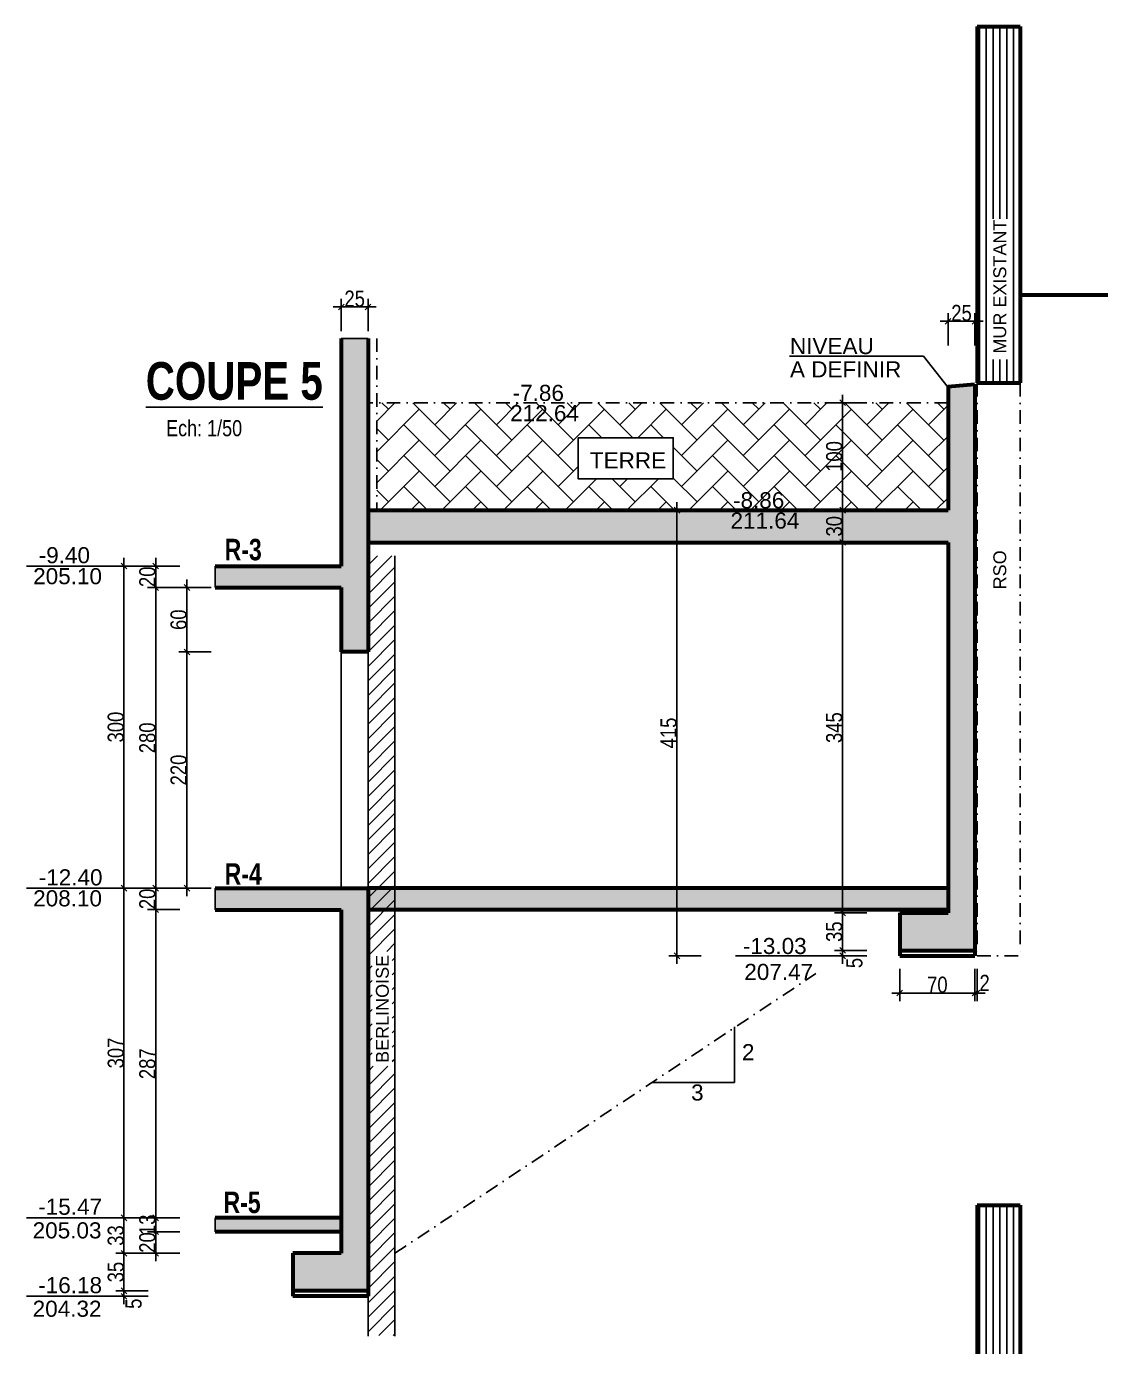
# Model space of a CAD drawing. Header units: millimetres. Extents: x -26249 to 60250, y -21218 to 23336.
# Drawn here: x 8900 to 9909, y 1670 to 2900 of the extents above; entities that cross this region are included whole.
import ezdxf
from ezdxf.enums import TextEntityAlignment as Align

# ---------------------------------------------------------------- set-up
doc = ezdxf.new("R2010")
doc.units = ezdxf.units.MM
doc.linetypes.add('TIRETPTX2', pattern=[50.8, 25.4, -12.7, 0, -12.7])
for name, color, linetype in [('01_cote_gen', 4, 'Continuous'), ('01_linteaux', 2, 'Continuous'), ('01_poch_murs', 253, 'Continuous'), ('01_texte', 230, 'Continuous'), ('AA_COTES', 2, 'Continuous')]:
    doc.layers.add(name, color=color, linetype=linetype)
doc.layers.add('01_murs_coup', color=5, linetype='Continuous', lineweight=60)
doc.styles.add('impact', font='impact.ttf')
doc.styles.add('MATTE_TXT', font='arial.ttf')
doc.styles.add('STYLE2', font='ARIALN.TTF')
doc.dimstyles.new('JB50', dxfattribs={"dimscale": 0.1, "dimtxt": 150, "dimasz": 15, "dimexe": 0.1, "dimexo": 0.1, "dimgap": 0.09, "dimtad": 1, "dimdec": 1, "dimdsep": 46, "dimtxsty": 'STYLE2', "dimblk1": 'BOND_G', "dimblk2": 'BOND_D', "dimsah": 1, "dimcen": 1.5, "dimdle": 0.01, "dimse1": 1, "dimse2": 1, "dimclrd": 4, "dimclre": 2, "dimclrt": 6, "dimazin": 2, "dimtfac": 2.333333, "dimtdec": 1, "dimtix": 1, "dimtmove": 2, "dimatfit": 3, "dimldrblk": 'BOND_G', "dimfxl": 1, "dimtolj": 1, "dimtzin": 0, "dimarcsym": 0})

# ---------------------------------------------------------------- blocks, each defined once
blk = doc.blocks.new('BOND_G')
at = {"layer": 'AA_COTES', "color": 0}
for p, q in [((0, -5), (0, 15)), ((5, 0), (-5, 0)), ((1.77, 1.77), (-1.77, -1.77))]:
    blk.add_line(p, q, dxfattribs=at)
blk = doc.blocks.new('BOND_D')
at = {"layer": 'AA_COTES', "color": 0}
for p, q in [((5, 0), (-5, 0)), ((-1.77, -1.77), (1.77, 1.77)), ((0, 5), (0, -15))]:
    blk.add_line(p, q, dxfattribs=at)
blk = doc.blocks.new('*D1246')
at = {"layer": '01_cote_gen', "color": 4, "lineweight": -2, "transparency": 16777216}
blk.add_line((9782, 1999.6), (9715, 1999.6), dxfattribs=at)
at = {"layer": 'Defpoints', "color": 0, "transparency": 16777216}
for p in [(9713.5, 2034.3), (9783.5, 2034.3), (9713.5, 1999.6)]:
    blk.add_point(p, dxfattribs=at)
at = {"layer": '01_cote_gen', "color": 4, "lineweight": -2, "transparency": 16777216, "xscale": 1.5, "yscale": 1.5, "zscale": 1.5, "rotation": 180}
blk.add_blockref('BOND_D', (9713.5, 1999.6), dxfattribs=at)
at = {"layer": '01_cote_gen', "color": 4, "lineweight": -2, "transparency": 16777216, "xscale": 1.5, "yscale": 1.5, "zscale": 1.5}
blk.add_blockref('BOND_G', (9783.5, 1999.6), dxfattribs=at)
at = {"layer": '01_cote_gen', "color": 6, "transparency": 16777216, "insert": (9748.5, 2007.3), "char_height": 15, "attachment_point": 5, "style": 'STYLE2'}
blk.add_mtext('\\A1;70', dxfattribs=at)
blk = doc.blocks.new('*D1247')
at = {"layer": '01_cote_gen', "color": 4, "lineweight": -2, "transparency": 16777216}
for p, q in [((9782, 1999.6), (9780.5, 1999.6)), ((9783.5, 1999.6), (9785.5, 1999.6)), ((9787, 1999.6), (9788.5, 1999.6))]:
    blk.add_line(p, q, dxfattribs=at)
at = {"layer": 'Defpoints', "color": 0, "transparency": 16777216}
for p in [(9783.5, 2034.3), (9785.5, 2034.3), (9785.5, 1999.6)]:
    blk.add_point(p, dxfattribs=at)
at = {"layer": '01_cote_gen', "color": 4, "lineweight": -2, "transparency": 16777216, "xscale": 1.5, "yscale": 1.5, "zscale": 1.5}
blk.add_blockref('BOND_G', (9783.5, 1999.6), dxfattribs=at)
at = {"layer": '01_cote_gen', "color": 4, "lineweight": -2, "transparency": 16777216, "xscale": 1.5, "yscale": 1.5, "zscale": 1.5, "rotation": 180}
blk.add_blockref('BOND_D', (9785.5, 1999.6), dxfattribs=at)
at = {"layer": '01_cote_gen', "color": 6, "transparency": 16777216, "insert": (9792.5, 2009.1), "char_height": 15, "attachment_point": 5, "style": 'STYLE2'}
blk.add_mtext('\\A1;2', dxfattribs=at)
blk = doc.blocks.new('*D1248')
at = {"layer": '01_cote_gen', "color": 4, "lineweight": -2, "transparency": 16777216}
blk.add_line((9760, 2625.3), (9782, 2625.3), dxfattribs=at)
at = {"layer": 'Defpoints', "color": 0, "transparency": 16777216}
for p in [(9783.5, 2632.3), (9758.5, 2630.3), (9783.5, 2625.3)]:
    blk.add_point(p, dxfattribs=at)
at = {"layer": '01_cote_gen', "color": 4, "lineweight": -2, "transparency": 16777216, "xscale": 1.5, "yscale": 1.5, "zscale": 1.5, "rotation": 180}
blk.add_blockref('BOND_G', (9758.5, 2625.3), dxfattribs=at)
at = {"layer": '01_cote_gen', "color": 4, "lineweight": -2, "transparency": 16777216, "xscale": 1.5, "yscale": 1.5, "zscale": 1.5}
blk.add_blockref('BOND_D', (9783.5, 2625.3), dxfattribs=at)
at = {"layer": '01_cote_gen', "color": 6, "transparency": 16777216, "insert": (9771, 2632.9), "char_height": 15, "attachment_point": 5, "style": 'STYLE2'}
blk.add_mtext('\\A1;25', dxfattribs=at)
blk = doc.blocks.new('*D1249')
at = {"layer": '01_cote_gen', "color": 4, "lineweight": -2, "transparency": 16777216}
blk.add_line((9660.2, 2075.8), (9660.2, 2417.8), dxfattribs=at)
at = {"layer": 'Defpoints', "color": 0, "transparency": 16777216}
for p in [(9660.2, 2419.3), (9758.5, 2419.3), (9758.5, 2074.3)]:
    blk.add_point(p, dxfattribs=at)
at = {"layer": '01_cote_gen', "color": 4, "lineweight": -2, "transparency": 16777216, "xscale": 1.5, "yscale": 1.5, "zscale": 1.5}
for name, p, rotation in [('BOND_D', (9660.2, 2419.3), 90), ('BOND_G', (9660.2, 2074.3), 270)]:
    blk.add_blockref(name, p, dxfattribs=dict(at, rotation=rotation))
at = {"layer": '01_cote_gen', "color": 6, "transparency": 16777216, "insert": (9652.5, 2246.8), "char_height": 15, "attachment_point": 5, "rotation": 90, "style": 'STYLE2'}
blk.add_mtext('\\A1;345', dxfattribs=at)
blk = doc.blocks.new('*D1250')
at = {"layer": '01_cote_gen', "color": 4, "lineweight": -2, "transparency": 16777216}
blk.add_line((9660.2, 2040.8), (9660.2, 2072.8), dxfattribs=at)
at = {"layer": 'Defpoints', "color": 0, "transparency": 16777216}
for p in [(9660.2, 2074.3), (9713.5, 2074.3), (9713.5, 2039.3)]:
    blk.add_point(p, dxfattribs=at)
at = {"layer": '01_cote_gen', "color": 4, "lineweight": -2, "transparency": 16777216, "xscale": 1.5, "yscale": 1.5, "zscale": 1.5}
for name, p, rotation in [('BOND_D', (9660.2, 2074.3), 90), ('BOND_G', (9660.2, 2039.3), 270)]:
    blk.add_blockref(name, p, dxfattribs=dict(at, rotation=rotation))
at = {"layer": '01_cote_gen', "color": 6, "transparency": 16777216, "insert": (9652.5, 2056.8), "char_height": 15, "attachment_point": 5, "rotation": 90, "style": 'STYLE2'}
blk.add_mtext('\\A1;35', dxfattribs=at)
blk = doc.blocks.new('*D1251')
at = {"layer": '01_cote_gen', "color": 4, "lineweight": -2, "transparency": 16777216}
blk.add_line((9660.2, 2035.8), (9660.2, 2037.8), dxfattribs=at)
at = {"layer": 'Defpoints', "color": 0, "transparency": 16777216}
for p in [(9660.2, 2039.3), (9713.5, 2039.3), (9713.5, 2034.3)]:
    blk.add_point(p, dxfattribs=at)
at = {"layer": '01_cote_gen', "color": 4, "lineweight": -2, "transparency": 16777216, "xscale": 1.5, "yscale": 1.5, "zscale": 1.5}
for name, p, rotation in [('BOND_D', (9660.2, 2039.3), 90), ('BOND_G', (9660.2, 2034.3), 270)]:
    blk.add_blockref(name, p, dxfattribs=dict(at, rotation=rotation))
at = {"layer": '01_cote_gen', "color": 6, "transparency": 16777216, "insert": (9671.3, 2027.6), "char_height": 15, "attachment_point": 5, "rotation": 90, "style": 'STYLE2'}
blk.add_mtext('\\A1;5', dxfattribs=at)
blk = doc.blocks.new('*D1254')
at = {"layer": '01_cote_gen', "color": 4, "lineweight": -2, "transparency": 16777216}
blk.add_line((8991.2, 2098.8), (8991.2, 2395.8), dxfattribs=at)
at = {"layer": 'Defpoints', "color": 0, "transparency": 16777216}
for p in [(8991.2, 2397.3), (9149.4, 2397.3), (9076.1, 2097.3)]:
    blk.add_point(p, dxfattribs=at)
at = {"layer": '01_cote_gen', "color": 4, "lineweight": -2, "transparency": 16777216, "xscale": 1.5, "yscale": 1.5, "zscale": 1.5}
for name, p, rotation in [('BOND_D', (8991.2, 2397.3), 90), ('BOND_G', (8991.2, 2097.3), 270)]:
    blk.add_blockref(name, p, dxfattribs=dict(at, rotation=rotation))
at = {"layer": '01_cote_gen', "color": 6, "transparency": 16777216, "insert": (8983.6, 2247.3), "char_height": 15, "attachment_point": 5, "rotation": 90, "style": 'STYLE2'}
blk.add_mtext('\\A1;300', dxfattribs=at)
blk = doc.blocks.new('*D1255')
at = {"layer": '01_cote_gen', "color": 4, "lineweight": -2, "transparency": 16777216}
blk.add_line((9020.7, 1791.8), (9020.7, 2075.8), dxfattribs=at)
at = {"layer": 'Defpoints', "color": 0, "transparency": 16777216}
for p in [(9020.7, 2077.3), (9076.1, 2077.3), (9043.2, 1790.3)]:
    blk.add_point(p, dxfattribs=at)
at = {"layer": '01_cote_gen', "color": 4, "lineweight": -2, "transparency": 16777216, "xscale": 1.5, "yscale": 1.5, "zscale": 1.5}
for name, p, rotation in [('BOND_D', (9020.7, 2077.3), 90), ('BOND_G', (9020.7, 1790.3), 270)]:
    blk.add_blockref(name, p, dxfattribs=dict(at, rotation=rotation))
at = {"layer": '01_cote_gen', "color": 6, "transparency": 16777216, "insert": (9013, 1933.8), "char_height": 15, "attachment_point": 5, "rotation": 90, "style": 'STYLE2'}
blk.add_mtext('\\A1;287', dxfattribs=at)
blk = doc.blocks.new('*D1252')
at = {"layer": '01_cote_gen', "color": 4, "lineweight": -2, "transparency": 16777216}
blk.add_line((9020.7, 2078.8), (9020.7, 2095.8), dxfattribs=at)
at = {"layer": 'Defpoints', "color": 0, "transparency": 16777216}
for p in [(9013.7, 2097.3), (9020.7, 2097.3), (9043.2, 2077.3)]:
    blk.add_point(p, dxfattribs=at)
at = {"layer": '01_cote_gen', "color": 4, "lineweight": -2, "transparency": 16777216, "xscale": 1.5, "yscale": 1.5, "zscale": 1.5}
for name, p, rotation in [('BOND_D', (9020.7, 2097.3), 90), ('BOND_G', (9020.7, 2077.3), 270)]:
    blk.add_blockref(name, p, dxfattribs=dict(at, rotation=rotation))
at = {"layer": '01_cote_gen', "color": 6, "transparency": 16777216, "insert": (9013, 2087.3), "char_height": 15, "attachment_point": 5, "rotation": 90, "style": 'STYLE2'}
blk.add_mtext('\\A1;20', dxfattribs=at)
blk = doc.blocks.new('*D1253')
at = {"layer": '01_cote_gen', "color": 4, "lineweight": -2, "transparency": 16777216}
blk.add_line((8991.2, 1791.8), (8991.2, 2095.8), dxfattribs=at)
at = {"layer": 'Defpoints', "color": 0, "transparency": 16777216}
for p in [(8991.2, 2097.3), (8998.7, 2097.3), (8998.7, 1790.3)]:
    blk.add_point(p, dxfattribs=at)
at = {"layer": '01_cote_gen', "color": 4, "lineweight": -2, "transparency": 16777216, "xscale": 1.5, "yscale": 1.5, "zscale": 1.5}
for name, p, rotation in [('BOND_D', (8991.2, 2097.3), 90), ('BOND_G', (8991.2, 1790.3), 270)]:
    blk.add_blockref(name, p, dxfattribs=dict(at, rotation=rotation))
at = {"layer": '01_cote_gen', "color": 6, "transparency": 16777216, "insert": (8983.6, 1943.8), "char_height": 15, "attachment_point": 5, "rotation": 90, "style": 'STYLE2'}
blk.add_mtext('\\A1;307', dxfattribs=at)
blk = doc.blocks.new('*D1256')
at = {"layer": '01_cote_gen', "color": 4, "lineweight": -2, "transparency": 16777216}
blk.add_line((9020.7, 2098.8), (9020.7, 2375.8), dxfattribs=at)
at = {"layer": 'Defpoints', "color": 0, "transparency": 16777216}
for p in [(9020.7, 2377.3), (9076.1, 2377.3), (9076.1, 2097.3)]:
    blk.add_point(p, dxfattribs=at)
at = {"layer": '01_cote_gen', "color": 4, "lineweight": -2, "transparency": 16777216, "xscale": 1.5, "yscale": 1.5, "zscale": 1.5}
for name, p, rotation in [('BOND_D', (9020.7, 2377.3), 90), ('BOND_G', (9020.7, 2097.3), 270)]:
    blk.add_blockref(name, p, dxfattribs=dict(at, rotation=rotation))
at = {"layer": '01_cote_gen', "color": 6, "transparency": 16777216, "insert": (9013, 2237.3), "char_height": 15, "attachment_point": 5, "rotation": 90, "style": 'STYLE2'}
blk.add_mtext('\\A1;280', dxfattribs=at)
blk = doc.blocks.new('*D1257')
at = {"layer": '01_cote_gen', "color": 4, "lineweight": -2, "transparency": 16777216}
blk.add_line((9020.7, 2378.8), (9020.7, 2395.8), dxfattribs=at)
at = {"layer": 'Defpoints', "color": 0, "transparency": 16777216}
for p in [(9020.7, 2397.3), (9076.1, 2397.3), (9076.1, 2377.3)]:
    blk.add_point(p, dxfattribs=at)
at = {"layer": '01_cote_gen', "color": 4, "lineweight": -2, "transparency": 16777216, "xscale": 1.5, "yscale": 1.5, "zscale": 1.5}
for name, p, rotation in [('BOND_D', (9020.7, 2397.3), 90), ('BOND_G', (9020.7, 2377.3), 270)]:
    blk.add_blockref(name, p, dxfattribs=dict(at, rotation=rotation))
at = {"layer": '01_cote_gen', "color": 6, "transparency": 16777216, "insert": (9013, 2387.3), "char_height": 15, "attachment_point": 5, "rotation": 90, "style": 'STYLE2'}
blk.add_mtext('\\A1;20', dxfattribs=at)
blk = doc.blocks.new('*D1258')
at = {"layer": '01_cote_gen', "color": 4, "lineweight": -2, "transparency": 16777216}
blk.add_line((9195, 2638.6), (9217, 2638.6), dxfattribs=at)
at = {"layer": 'Defpoints', "color": 0, "transparency": 16777216}
for p in [(9218.5, 2638.6), (9193.5, 2609.3), (9218.5, 2609.3)]:
    blk.add_point(p, dxfattribs=at)
at = {"layer": '01_cote_gen', "color": 4, "lineweight": -2, "transparency": 16777216, "xscale": 1.5, "yscale": 1.5, "zscale": 1.5, "rotation": 180}
blk.add_blockref('BOND_G', (9193.5, 2638.6), dxfattribs=at)
at = {"layer": '01_cote_gen', "color": 4, "lineweight": -2, "transparency": 16777216, "xscale": 1.5, "yscale": 1.5, "zscale": 1.5}
blk.add_blockref('BOND_D', (9218.5, 2638.6), dxfattribs=at)
at = {"layer": '01_cote_gen', "color": 6, "transparency": 16777216, "insert": (9206, 2646.2), "char_height": 15, "attachment_point": 5, "style": 'STYLE2'}
blk.add_mtext('\\A1;25', dxfattribs=at)
blk = doc.blocks.new('*D1259')
at = {"layer": '01_cote_gen', "color": 4, "lineweight": -2, "transparency": 16777216}
blk.add_line((9660.2, 2420.8), (9660.2, 2447.8), dxfattribs=at)
at = {"layer": 'Defpoints', "color": 0, "transparency": 16777216}
for p in [(9660.2, 2449.3), (9698.8, 2449.3), (9698.8, 2419.3)]:
    blk.add_point(p, dxfattribs=at)
at = {"layer": '01_cote_gen', "color": 4, "lineweight": -2, "transparency": 16777216, "xscale": 1.5, "yscale": 1.5, "zscale": 1.5}
for name, p, rotation in [('BOND_D', (9660.2, 2449.3), 90), ('BOND_G', (9660.2, 2419.3), 270)]:
    blk.add_blockref(name, p, dxfattribs=dict(at, rotation=rotation))
at = {"layer": '01_cote_gen', "color": 6, "transparency": 16777216, "insert": (9652.5, 2434.3), "char_height": 15, "attachment_point": 5, "rotation": 90, "style": 'STYLE2'}
blk.add_mtext('\\A1;30', dxfattribs=at)
blk = doc.blocks.new('*D1260')
at = {"layer": '01_cote_gen', "color": 4, "lineweight": -2, "transparency": 16777216}
blk.add_line((9049.8, 2098.8), (9049.8, 2315.8), dxfattribs=at)
at = {"layer": 'Defpoints', "color": 0, "transparency": 16777216}
for p in [(9049.8, 2317.3), (9193.5, 2317.3), (9193.5, 2097.3)]:
    blk.add_point(p, dxfattribs=at)
at = {"layer": '01_cote_gen', "color": 4, "lineweight": -2, "transparency": 16777216, "xscale": 1.5, "yscale": 1.5, "zscale": 1.5}
for name, p, rotation in [('BOND_D', (9049.8, 2317.3), 90), ('BOND_G', (9049.8, 2097.3), 270)]:
    blk.add_blockref(name, p, dxfattribs=dict(at, rotation=rotation))
at = {"layer": '01_cote_gen', "color": 6, "transparency": 16777216, "insert": (9042.1, 2207.3), "char_height": 15, "attachment_point": 5, "rotation": 90, "style": 'STYLE2'}
blk.add_mtext('\\A1;220', dxfattribs=at)
blk = doc.blocks.new('*D1261')
at = {"layer": '01_cote_gen', "color": 4, "lineweight": -2, "transparency": 16777216}
blk.add_line((9049.8, 2318.8), (9049.8, 2375.8), dxfattribs=at)
at = {"layer": 'Defpoints', "color": 0, "transparency": 16777216}
for p in [(9049.8, 2377.3), (9083.1, 2377.3), (9072.3, 2317.3)]:
    blk.add_point(p, dxfattribs=at)
at = {"layer": '01_cote_gen', "color": 4, "lineweight": -2, "transparency": 16777216, "xscale": 1.5, "yscale": 1.5, "zscale": 1.5}
for name, p, rotation in [('BOND_D', (9049.8, 2377.3), 90), ('BOND_G', (9049.8, 2317.3), 270)]:
    blk.add_blockref(name, p, dxfattribs=dict(at, rotation=rotation))
at = {"layer": '01_cote_gen', "color": 6, "transparency": 16777216, "insert": (9042.1, 2347.3), "char_height": 15, "attachment_point": 5, "rotation": 90, "style": 'STYLE2'}
blk.add_mtext('\\A1;60', dxfattribs=at)
blk = doc.blocks.new('*D1262')
at = {"layer": '01_cote_gen', "color": 4, "lineweight": -2, "transparency": 16777216}
blk.add_line((9660.2, 2450.8), (9660.2, 2547.8), dxfattribs=at)
at = {"layer": 'Defpoints', "color": 0, "transparency": 16777216}
for p in [(9660.2, 2549.3), (9721.9, 2549.3), (9717.4, 2449.3)]:
    blk.add_point(p, dxfattribs=at)
at = {"layer": '01_cote_gen', "color": 4, "lineweight": -2, "transparency": 16777216, "xscale": 1.5, "yscale": 1.5, "zscale": 1.5}
for name, p, rotation in [('BOND_D', (9660.2, 2549.3), 90), ('BOND_G', (9660.2, 2449.3), 270)]:
    blk.add_blockref(name, p, dxfattribs=dict(at, rotation=rotation))
at = {"layer": '01_cote_gen', "color": 6, "transparency": 16777216, "insert": (9652.5, 2499.3), "char_height": 15, "attachment_point": 5, "rotation": 90, "style": 'STYLE2'}
blk.add_mtext('\\A1;100', dxfattribs=at)
blk = doc.blocks.new('*D1263')
at = {"layer": '01_cote_gen', "color": 4, "lineweight": -2, "transparency": 16777216}
for p, q in [((9020.7, 1791.8), (9020.7, 1793.3)), ((9020.7, 1790.3), (9020.7, 1777.3)), ((9020.7, 1775.8), (9020.7, 1774.3))]:
    blk.add_line(p, q, dxfattribs=at)
at = {"layer": 'Defpoints', "color": 0, "transparency": 16777216}
for p in [(9109.4, 1790.3), (9020.7, 1777.3), (9109.4, 1777.3)]:
    blk.add_point(p, dxfattribs=at)
at = {"layer": '01_cote_gen', "color": 4, "lineweight": -2, "transparency": 16777216, "xscale": 1.5, "yscale": 1.5, "zscale": 1.5}
for name, p, rotation in [('BOND_G', (9020.7, 1790.3), 270), ('BOND_D', (9020.7, 1777.3), 90)]:
    blk.add_blockref(name, p, dxfattribs=dict(at, rotation=rotation))
at = {"layer": '01_cote_gen', "color": 6, "transparency": 16777216, "insert": (9013, 1783.8), "char_height": 15, "attachment_point": 5, "rotation": 90, "style": 'STYLE2'}
blk.add_mtext('\\A1;13', dxfattribs=at)
blk = doc.blocks.new('*D1264')
at = {"layer": '01_cote_gen', "color": 4, "lineweight": -2, "transparency": 16777216}
blk.add_line((8991.2, 1758.8), (8991.2, 1788.8), dxfattribs=at)
at = {"layer": 'Defpoints', "color": 0, "transparency": 16777216}
for p in [(8991.2, 1790.3), (9148.5, 1790.3), (9148.5, 1757.3)]:
    blk.add_point(p, dxfattribs=at)
at = {"layer": '01_cote_gen', "color": 4, "lineweight": -2, "transparency": 16777216, "xscale": 1.5, "yscale": 1.5, "zscale": 1.5}
for name, p, rotation in [('BOND_D', (8991.2, 1790.3), 90), ('BOND_G', (8991.2, 1757.3), 270)]:
    blk.add_blockref(name, p, dxfattribs=dict(at, rotation=rotation))
at = {"layer": '01_cote_gen', "color": 6, "transparency": 16777216, "insert": (8983.6, 1773.8), "char_height": 15, "attachment_point": 5, "rotation": 90, "style": 'STYLE2'}
blk.add_mtext('\\A1;33', dxfattribs=at)
blk = doc.blocks.new('*D1265')
at = {"layer": '01_cote_gen', "color": 4, "lineweight": -2, "transparency": 16777216}
blk.add_line((8991.2, 1723.8), (8991.2, 1755.8), dxfattribs=at)
at = {"layer": 'Defpoints', "color": 0, "transparency": 16777216}
for p in [(8991.2, 1757.3), (9148.5, 1757.3), (9148.5, 1722.3)]:
    blk.add_point(p, dxfattribs=at)
at = {"layer": '01_cote_gen', "color": 4, "lineweight": -2, "transparency": 16777216, "xscale": 1.5, "yscale": 1.5, "zscale": 1.5}
for name, p, rotation in [('BOND_D', (8991.2, 1757.3), 90), ('BOND_G', (8991.2, 1722.3), 270)]:
    blk.add_blockref(name, p, dxfattribs=dict(at, rotation=rotation))
at = {"layer": '01_cote_gen', "color": 6, "transparency": 16777216, "insert": (8983.6, 1739.8), "char_height": 15, "attachment_point": 5, "rotation": 90, "style": 'STYLE2'}
blk.add_mtext('\\A1;35', dxfattribs=at)
blk = doc.blocks.new('*D1266')
at = {"layer": '01_cote_gen', "color": 4, "lineweight": -2, "transparency": 16777216}
blk.add_line((8991.2, 1718.8), (8991.2, 1720.8), dxfattribs=at)
at = {"layer": 'Defpoints', "color": 0, "transparency": 16777216}
for p in [(8991.2, 1722.3), (9148.5, 1722.3), (9148.5, 1717.3)]:
    blk.add_point(p, dxfattribs=at)
at = {"layer": '01_cote_gen', "color": 4, "lineweight": -2, "transparency": 16777216, "xscale": 1.5, "yscale": 1.5, "zscale": 1.5}
for name, p, rotation in [('BOND_D', (8991.2, 1722.3), 90), ('BOND_G', (8991.2, 1717.3), 270)]:
    blk.add_blockref(name, p, dxfattribs=dict(at, rotation=rotation))
at = {"layer": '01_cote_gen', "color": 6, "transparency": 16777216, "insert": (9000.2, 1710.3), "char_height": 15, "attachment_point": 5, "rotation": 90, "style": 'STYLE2'}
blk.add_mtext('\\A1;5', dxfattribs=at)
blk = doc.blocks.new('*D1267')
at = {"layer": '01_cote_gen', "color": 4, "lineweight": -2, "transparency": 16777216}
blk.add_line((9020.7, 1758.8), (9020.7, 1775.8), dxfattribs=at)
at = {"layer": 'Defpoints', "color": 0, "transparency": 16777216}
for p in [(9020.7, 1777.3), (9148.5, 1777.3), (9148.5, 1757.3)]:
    blk.add_point(p, dxfattribs=at)
at = {"layer": '01_cote_gen', "color": 4, "lineweight": -2, "transparency": 16777216, "xscale": 1.5, "yscale": 1.5, "zscale": 1.5}
for name, p, rotation in [('BOND_D', (9020.7, 1777.3), 90), ('BOND_G', (9020.7, 1757.3), 270)]:
    blk.add_blockref(name, p, dxfattribs=dict(at, rotation=rotation))
at = {"layer": '01_cote_gen', "color": 6, "transparency": 16777216, "insert": (9013, 1767.3), "char_height": 15, "attachment_point": 5, "rotation": 90, "style": 'STYLE2'}
blk.add_mtext('\\A1;20', dxfattribs=at)
blk = doc.blocks.new('*D1268')
at = {"layer": '01_cote_gen', "color": 4, "lineweight": -2, "transparency": 16777216}
blk.add_line((9506, 2035.8), (9506, 2447.8), dxfattribs=at)
at = {"layer": 'Defpoints', "color": 0, "transparency": 16777216}
for p in [(9506, 2449.3), (9729.5, 2449.3), (9713.5, 2034.3)]:
    blk.add_point(p, dxfattribs=at)
at = {"layer": '01_cote_gen', "color": 4, "lineweight": -2, "transparency": 16777216, "xscale": 1.5, "yscale": 1.5, "zscale": 1.5}
for name, p, rotation in [('BOND_D', (9506, 2449.3), 90), ('BOND_G', (9506, 2034.3), 270)]:
    blk.add_blockref(name, p, dxfattribs=dict(at, rotation=rotation))
at = {"layer": '01_cote_gen', "color": 6, "transparency": 16777216, "insert": (9498.3, 2241.8), "char_height": 15, "attachment_point": 5, "rotation": 90, "style": 'STYLE2'}
blk.add_mtext('\\A1;415', dxfattribs=at)

msp = doc.modelspace()

# ---------------------------------------------------------------- hatches: boundary and pattern name
at = {"layer": '01_poch_murs'}
h = msp.add_hatch(dxfattribs=at)
h.set_pattern_fill('ANSI31', color=256, scale=2, angle=45)
h.set_pattern_definition([(90, (-12456.4026, 996.975), (-6.35, 1e-15), [])])
h.paths.add_polyline_path([(9825.478, 2897.814), (9785.478, 2897.814), (9785.478, 2569.821), (9825.478, 2569.821)])
h.paths.add_polyline_path([(9815.907, 2589.607), (9815.907, 2720.616), (9797.293, 2720.616), (9797.293, 2589.607)], flags=16)
h = msp.add_hatch(color=256, dxfattribs=at)
h.dxf.hatch_style = 1
h.paths.add_polyline_path([(9783.478, 2566.58), (9758.478, 2564.58), (9758.478, 2449.265), (9218.478, 2449.265), (9218.478, 2419.264), (9758.478, 2419.264), (9758.478, 2074.279), (9713.478, 2074.279), (9713.478, 2039.272), (9783.478, 2039.272)])
h.paths.add_polyline_path([(9218.478, 2609.322), (9193.478, 2609.322), (9193.478, 2397.267), (9076.063, 2397.267), (9076.063, 2377.267), (9193.478, 2377.267), (9193.478, 2317.266), (9218.478, 2317.266)])
h.paths.add_polyline_path([(9218.478, 2097.267), (9076.063, 2097.267), (9076.063, 2077.267), (9193.478, 2077.267), (9193.478, 1757.266), (9148.478, 1757.266), (9148.478, 1722.266), (9218.478, 1722.266)])
h.paths.add_polyline_path([(9758.478, 2097.267), (9218.478, 2097.267), (9218.478, 2077.267), (9758.478, 2077.267)])
h.paths.add_polyline_path([(9193.478, 1790.266), (9076.063, 1790.266), (9076.063, 1777.266), (9193.478, 1777.266)])
h = msp.add_hatch(dxfattribs=at)
h.set_pattern_fill('AR-HBONE', color=256, scale=0.2)
h.set_pattern_definition([(45, (-2616.599, 0), (3e-15, 28.73682), [60.96, -20.32]), (135, (-2602.23, 14.368), (3e-15, 28.73682), [60.96, -20.32])])
h.paths.add_polyline_path([(9758.478, 2549.265), (9226.478, 2549.265), (9226.478, 2449.265), (9758.478, 2449.265)])
h.paths.add_polyline_path([(9502.528, 2478.513), (9413.938, 2478.513), (9413.938, 2516.805), (9502.528, 2516.805)], flags=16)
h.paths.add_polyline_path([(9668.023, 2480.684), (9668.023, 2516.853), (9636.795, 2516.853), (9636.795, 2480.684)], flags=24)
h.paths.add_polyline_path([(9421.233, 2484.455), (9499.753, 2484.455), (9499.753, 2506.955), (9421.233, 2506.955)], flags=8)
h.paths.add_polyline_path([(9346.902, 2528.049), (9418.654, 2528.049), (9418.654, 2551.024), (9346.902, 2551.024)], flags=9)
h.paths.add_polyline_path([(9554.418, 2446.953), (9609.84, 2446.953), (9609.84, 2469.929), (9554.418, 2469.929)], flags=9)
h = msp.add_hatch(dxfattribs=at)
h.set_pattern_fill('ANSI31', color=256, scale=3)
h.set_pattern_definition([(45, (-2437.762, 521.355), (-6.735192, 6.735192), [])])
h.paths.add_polyline_path([(9243.478, 2406.785), (9218.478, 2406.785), (9218.478, 2343.523), (9243.478, 2343.523)])
h.paths.add_polyline_path([(9243.478, 2343.523), (9218.478, 2343.523), (9218.478, 2092.523), (9243.478, 2092.523)])
h.paths.add_polyline_path([(9243.478, 2092.523), (9218.478, 2092.523), (9218.478, 2072.523), (9243.478, 2072.523)])
h.paths.add_polyline_path([(9243.478, 2072.523), (9218.478, 2072.523), (9218.478, 1759.524), (9218.478, 1719.524), (9243.478, 1736.14)])
h.paths.add_polyline_path([(9243.478, 1736.14), (9218.478, 1719.524), (9218.478, 1680.626), (9243.478, 1680.626)])
h.paths.add_polyline_path([(9241.045, 1931.47), (9241.045, 2038.296), (9222.419, 2038.296), (9222.419, 1931.47)], flags=16)
h = msp.add_hatch(dxfattribs=at)
h.set_pattern_fill('ANSI31', color=256, scale=2, angle=45)
h.set_pattern_definition([(90, (-12456.4026, -91.411), (-6.35, 1e-15), [])])
h.paths.add_polyline_path([(9825.478, 1802.022), (9785.478, 1802.022), (9785.478, 1449.428), (9825.478, 1449.428)])
h.paths.add_polyline_path([(9815.907, 1501.221), (9815.907, 1632.23), (9797.293, 1632.23), (9797.293, 1501.221)], flags=16)

# ---------------------------------------------------------------- linework, layer by layer
at = {"layer": '01_linteaux', "linetype": 'TIRETPTX2', "ltscale": 0.5}
for p, q in [((9226.478, 2609.322), (9226.478, 2449.265)), ((9785.478, 2567.821), (9785.478, 2034.272)), ((9825.478, 2567.821), (9825.478, 2034.272)), ((9758.478, 2549.265), (9219.759, 2549.265)), ((9785.478, 2034.272), (9825.478, 2034.272)), ((9243.478, 1757.266), (9635.287, 2017.68))]:
    msp.add_line(p, q, dxfattribs=at)
at = {"layer": '01_linteaux'}
for p, q in [((9243.478, 2406.763), (9243.478, 1680.024)), ((9193.478, 2317.266), (9193.478, 2097.267)), ((9218.478, 2317.266), (9218.478, 2097.267)), ((9218.478, 1717.266), (9218.478, 1680.024))]:
    msp.add_line(p, q, dxfattribs=at)
at = {"layer": '01_murs_coup'}
for p, q in [((9785.478, 2899.821), (9785.478, 2567.821)), ((9785.478, 2899.821), (9825.478, 2899.821)), ((9825.478, 2899.821), (9825.478, 2567.821)), ((9825.478, 2649.821), (9907.36, 2649.821)), ((9193.478, 2609.322), (9193.478, 2397.267)), ((9218.478, 2609.322), (9218.478, 2317.266)), ((9758.478, 2564.58), (9783.478, 2566.58)), ((9758.478, 2564.58), (9758.478, 2449.265)), ((9783.478, 2566.58), (9783.478, 2034.272)), ((9785.478, 2567.821), (9825.478, 2567.821)), ((9218.478, 2449.265), (9758.478, 2449.265)), ((9218.478, 2419.264), (9758.478, 2419.264)), ((9758.478, 2419.264), (9758.478, 2074.279)), ((9076.063, 2397.267), (9193.478, 2397.267)), ((9076.063, 2377.267), (9193.478, 2377.267)), ((9193.478, 2377.267), (9193.478, 2317.266)), ((9218.478, 2317.266), (9193.478, 2317.266)), ((9076.063, 2097.267), (9218.478, 2097.267)), ((9758.478, 2097.267), (9218.478, 2097.267)), ((9218.478, 2097.267), (9218.478, 1717.266)), ((9076.063, 2077.267), (9193.478, 2077.267)), ((9193.478, 2077.267), (9193.478, 1757.266)), ((9758.478, 2077.267), (9218.478, 2077.267)), ((9713.478, 2074.279), (9758.478, 2074.279)), ((9713.478, 2074.279), (9713.478, 2034.272)), ((9713.478, 2039.272), (9783.478, 2039.272)), ((9713.478, 2034.272), (9783.478, 2034.272)), ((9785.478, 1802.022), (9785.478, 1449.428)), ((9785.478, 1802.022), (9825.478, 1802.022)), ((9825.478, 1802.022), (9825.478, 1449.428)), ((9193.478, 1790.266), (9076.063, 1790.266)), ((9193.478, 1777.266), (9076.063, 1777.266)), ((9193.478, 1757.266), (9148.478, 1757.266)), ((9148.478, 1757.266), (9148.478, 1717.266)), ((9218.478, 1722.266), (9148.478, 1722.266)), ((9218.478, 1717.266), (9148.478, 1717.266))]:
    msp.add_line(p, q, dxfattribs=at)
at = {"layer": '01_murs_coup', "const_width": 3}
msp.add_lwpolyline([(9825.478, 2649.821), (9907.36, 2649.821)], dxfattribs=at)
at = {"layer": '01_poch_murs'}
for p, q in [((9193.478, 2609.322), (9218.478, 2609.322)), ((9076.063, 2397.267), (9076.063, 2377.267)), ((9076.063, 2097.267), (9076.063, 2077.267)), ((9076.063, 1790.266), (9076.063, 1777.266))]:
    msp.add_line(p, q, dxfattribs=at)
at = {"layer": '01_texte'}
for p, q in [((9735.725, 2592.652), (9610.838, 2592.652)), ((9758.478, 2563.691), (9735.725, 2592.652)), ((8983.727, 2397.267), (8900.347, 2397.267)), ((8983.727, 2097.267), (8900.347, 2097.267)), ((9560.46, 2034.272), (9652.659, 2034.272)), ((9559.779, 1968.133), (9559.779, 1916.427)), ((9559.779, 1916.427), (9482.22, 1916.427)), ((8983.727, 1790.266), (8900.347, 1790.266)), ((8983.727, 1717.266), (8900.347, 1717.266))]:
    msp.add_line(p, q, dxfattribs=at)
msp.add_lwpolyline([(9413.938, 2516.805), (9502.528, 2516.805), (9502.528, 2478.513), (9413.938, 2478.513)], close=True, dxfattribs=at)

# ---------------------------------------------------------------- texts
at = {"layer": '01_texte', "style": 'MATTE_TXT'}
for s, p in [('MUR EXISTANT', (9812.6, 2595.131)), ('RSO', (9812.6, 2375.571)), ('BERLINOISE', (9237.736, 1934.575))]:
    msp.add_text(s, height=12, rotation=90, dxfattribs=at).set_placement(p)
at = {"layer": '01_texte'}
for s, height, style, p in [('NIVEAU', 15, 'MATTE_TXT', (9611.285, 2594.66)), ('A DEFINIR', 15, 'MATTE_TXT', (9611.285, 2572.97)), ('-7.86', 15, 'MATTE_TXT', (9353.044, 2551.039)), ('212.64', 15, 'MATTE_TXT', (9350.732, 2532.134)), ('TERRE', 15, 'MATTE_TXT', (9424.983, 2488.205)), ('-8.86', 15, 'MATTE_TXT', (9558.248, 2451.039)), ('211.64', 15, 'MATTE_TXT', (9555.935, 2432.134)), ('R-3', 20, 'impact', (9084.907, 2402.641)), ('-9.40', 15, 'MATTE_TXT', (8911.811, 2399.884)), ('205.10', 15, 'MATTE_TXT', (8906.626, 2380.346)), ('-12.40', 15, 'MATTE_TXT', (8911.811, 2099.884)), ('R-4', 20, 'impact', (9084.907, 2100.536)), ('208.10', 15, 'MATTE_TXT', (8906.626, 2080.346)), ('-13.03', 15, 'MATTE_TXT', (9567.401, 2035.954)), ('207.47', 15, 'MATTE_TXT', (9568.78, 2011.823)), ('2', 15, 'MATTE_TXT', (9566.572, 1937.09)), ('3', 15, 'MATTE_TXT', (9519.217, 1899.53)), ('-15.47', 15, 'MATTE_TXT', (8911.37, 1793.128)), ('R-5', 20, 'impact', (9083.875, 1794.694)), ('205.03', 15, 'MATTE_TXT', (8906.185, 1771.141)), ('-16.18', 15, 'MATTE_TXT', (8911.37, 1720.128)), ('204.32', 15, 'MATTE_TXT', (8906.185, 1698.141))]:
    msp.add_text(s, height=height, dxfattribs=dict(at, style=style)).set_placement(p)
at = {"layer": '01_texte', "style": 'impact'}
msp.add_text('%%UCOUPE 5', height=35, dxfattribs=at).set_placement((9093.926, 2541.66), align=Align.BOTTOM_CENTER)
at = {"layer": '01_texte', "style": 'MATTE_TXT', "width": 0.8}
msp.add_text('Ech: 1/50', height=15, dxfattribs=at).set_placement((9065.788, 2513.64), align=Align.BOTTOM_CENTER)

# ---------------------------------------------------------------- dimensions: what is measured, and where the dimension line sits
at = {"layer": '01_cote_gen'}
for base, p1, p2, picture, middle in [((9218.478, 2638.568), (9193.478, 2609.322), (9218.478, 2609.322), '*D1258', (9205.978, 2646.236)), ((9783.478, 2625.27), (9758.478, 2630.251), (9783.478, 2632.251), '*D1248', (9770.978, 2632.938)), ((9713.478, 1999.617), (9783.478, 2034.272), (9713.478, 2034.272), '*D1246', (9748.478, 2007.284))]:
    dim = msp.add_linear_dim(base=base, p1=p1, p2=p2, dimstyle='JB50', dxfattribs=at)
    dim.commit()
    dim.dimension.update_dxf_attribs({"geometry": picture, "text_midpoint": middle})
for base, p1, p2, picture, middle in [((9660.159, 2549.265), (9717.367, 2449.265), (9721.866, 2549.265), '*D1262', (9652.491, 2499.265)), ((9505.999, 2449.265), (9713.478, 2034.272), (9729.515, 2449.265), '*D1268', (9498.331, 2241.769)), ((9660.159, 2449.265), (9698.778, 2419.264), (9698.778, 2449.265), '*D1259', (9652.491, 2434.264)), ((9660.159, 2419.264), (9758.478, 2074.279), (9758.478, 2419.264), '*D1249', (9652.491, 2246.771)), ((8991.227, 2397.267), (9076.063, 2097.267), (9149.352, 2397.267), '*D1254', (8983.56, 2247.267)), ((9020.683, 2397.267), (9076.063, 2377.267), (9076.063, 2397.267), '*D1257', (9013.016, 2387.267)), ((9020.683, 2377.267), (9076.063, 2097.267), (9076.063, 2377.267), '*D1256', (9013.016, 2237.267)), ((9049.816, 2377.267), (9072.316, 2317.266), (9083.099, 2377.267), '*D1261', (9042.149, 2347.266)), ((9049.816, 2317.266), (9193.478, 2097.267), (9193.478, 2317.266), '*D1260', (9042.149, 2207.266)), ((8991.227, 2097.267), (8998.727, 1790.266), (8998.727, 2097.267), '*D1253', (8983.56, 1943.766)), ((9020.683, 2097.267), (9043.183, 2077.267), (9013.727, 2097.267), '*D1252', (9013.016, 2087.267)), ((9020.683, 2077.267), (9043.183, 1790.266), (9076.063, 2077.267), '*D1255', (9013.016, 1933.766)), ((9660.159, 2074.279), (9713.478, 2039.272), (9713.478, 2074.279), '*D1250', (9652.491, 2056.776)), ((8991.227, 1790.266), (9148.478, 1757.266), (9148.478, 1790.266), '*D1264', (8983.56, 1773.766)), ((9020.683, 1777.266), (9109.415, 1790.266), (9109.415, 1777.266), '*D1263', (9013.016, 1783.766)), ((9020.683, 1777.266), (9148.478, 1757.266), (9148.478, 1777.266), '*D1267', (9013.016, 1767.266)), ((8991.227, 1757.266), (9148.478, 1722.266), (9148.478, 1757.266), '*D1265', (8983.56, 1739.766))]:
    dim = msp.add_linear_dim(base=base, p1=p1, p2=p2, angle=90, dimstyle='JB50', dxfattribs=at)
    dim.commit()
    dim.dimension.update_dxf_attribs({"geometry": picture, "text_midpoint": middle})
for base, p1, p2, picture, middle in [((9660.159, 2039.272), (9713.478, 2034.272), (9713.478, 2039.272), '*D1251', (9671.292, 2027.622)), ((8991.227, 1722.266), (9148.478, 1717.266), (9148.478, 1722.266), '*D1266', (9000.203, 1710.312))]:
    dim = msp.add_linear_dim(base=base, p1=p1, p2=p2, angle=90, dimstyle='JB50', dxfattribs=at)
    dim.commit()
    dim.dimension.update_dxf_attribs({"geometry": picture, "text_midpoint": middle, "dimtype": 160})
dim = msp.add_linear_dim(base=(9785.478, 1999.617), p1=(9783.478, 2034.272), p2=(9785.478, 2034.272), dimstyle='JB50', dxfattribs=at)
dim.commit()
dim.dimension.update_dxf_attribs({"geometry": '*D1247', "text_midpoint": (9792.519, 2009.063), "dimtype": 160})

doc.saveas('drawing.dxf')
